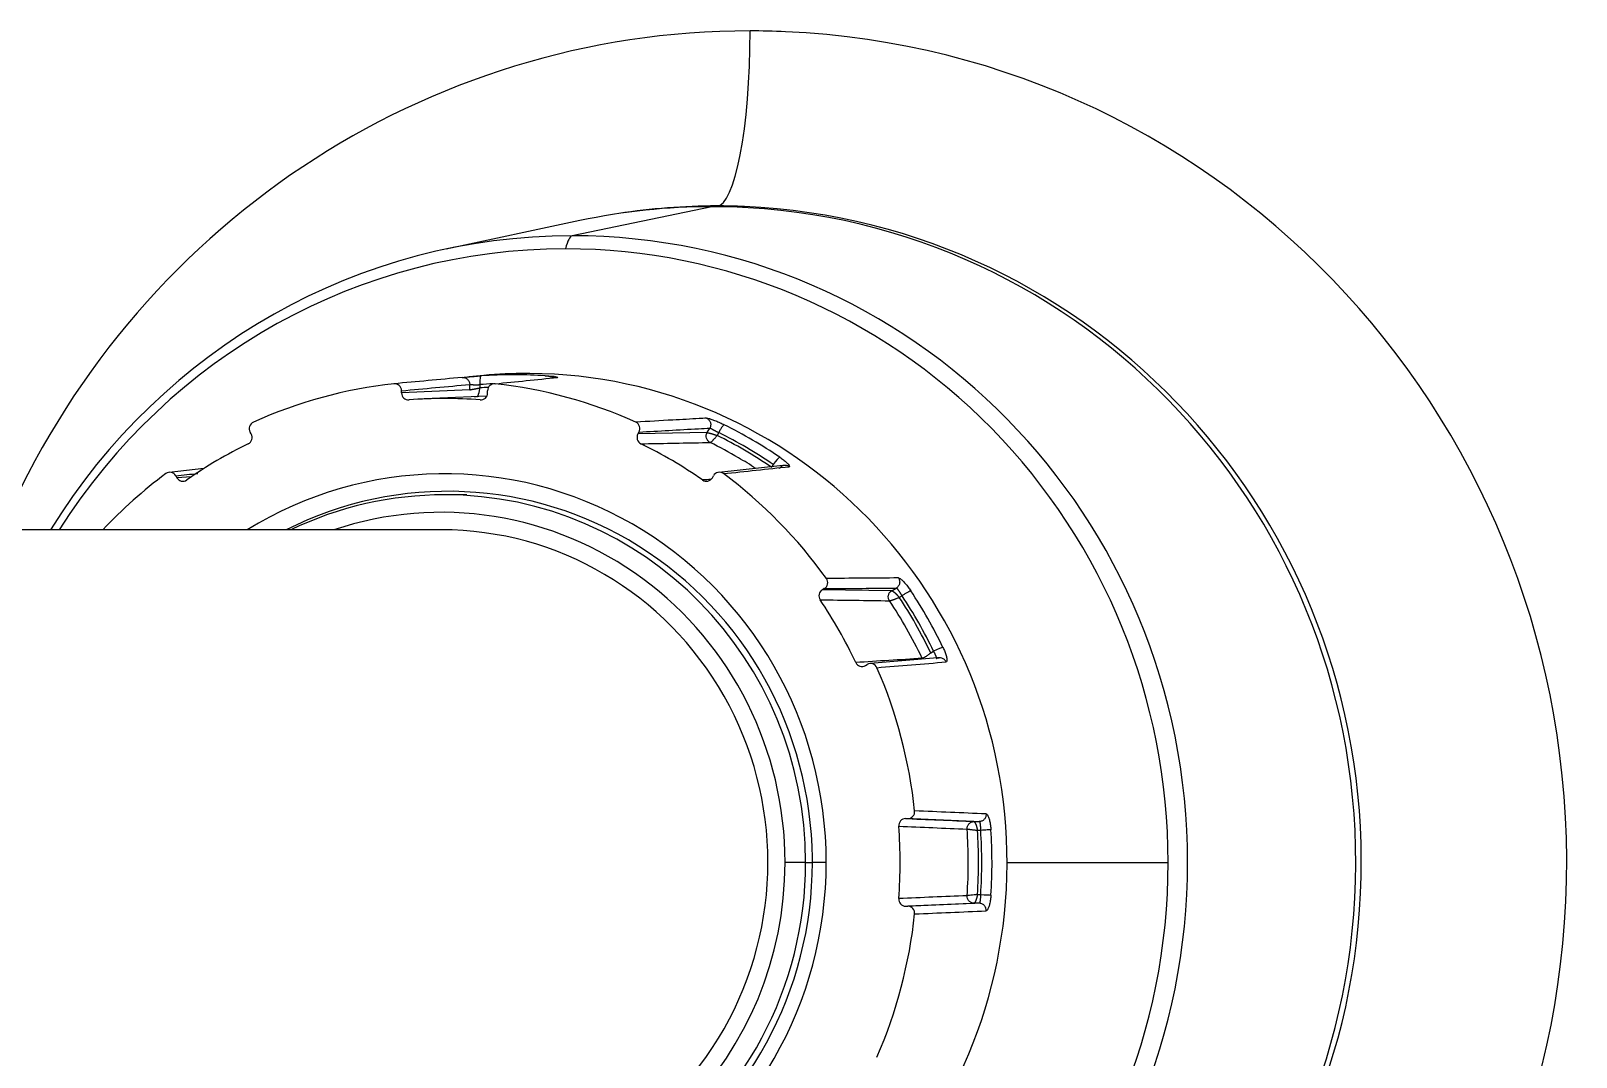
# Model space of a CAD drawing. Header units: millimetres. Extents: x -33000 to 294000, y 0 to 42408.
# Drawn here: x 20238.34 to 20282.45, y 18548.96 to 18578.28 of the extents above; entities that cross this region are included whole.
import ezdxf

# ---------------------------------------------------------------- set-up
doc = ezdxf.new("R2010")
doc.units = ezdxf.units.MM
doc.header["$LTSCALE"] = 50
doc.layers.add('arch', color=8, linetype='Continuous')

msp = doc.modelspace()

# ---------------------------------------------------------------- linework, layer by layer
at = {"layer": 'arch'}
for p, q in [((20257.779, 18573.255), (20253.792, 18572.424)), ((20257.783, 18573.256), (20257.779, 18573.255)), ((20254.014, 18572.859), (20250.194, 18572.044)), ((20251.269, 18568.435), (20250.851, 18568.396)), ((20250.868, 18568.027), (20250.868, 18568.178)), ((20251.161, 18568.174), (20251.161, 18568.08)), ((20252.5, 18568.491), (20252.106, 18568.455)), ((20252.503, 18568.491), (20252.5, 18568.491)), ((20253.02, 18568.424), (20253.015, 18568.422)), ((20253.316, 18568.375), (20253.316, 18568.375)), ((20250.868, 18568.027), (20248.924, 18567.935)), ((20248.924, 18567.935), (20248.924, 18567.998)), ((20251.357, 18567.845), (20249.567, 18567.763)), ((20251.378, 18567.935), (20251.378, 18567.998)), ((20244.632, 18566.763), (20244.601, 18566.818)), ((20255.7, 18566.818), (20255.669, 18566.764)), ((20257.648, 18566.801), (20255.669, 18566.764)), ((20257.648, 18566.801), (20257.722, 18566.932)), ((20257.98, 18566.803), (20257.934, 18566.722)), ((20259.502, 18565.829), (20259.535, 18565.888)), ((20243.276, 18565.774), (20242.285, 18565.667)), ((20242.476, 18565.568), (20242.507, 18565.514)), ((20242.921, 18565.54), (20242.507, 18565.514)), ((20257.795, 18565.513), (20257.826, 18565.568)), ((20259.806, 18565.861), (20257.976, 18565.667)), ((20259.858, 18565.866), (20259.806, 18565.861)), ((20250.785, 18565.026), (20250.151, 18565.026)), ((20250.055, 18564.026), (20190.111, 18564.026)), ((20262.917, 18562.285), (20263.046, 18562.361)), ((20260.99, 18562.345), (20260.936, 18562.313)), ((20262.917, 18562.285), (20260.936, 18562.313)), ((20263.212, 18562.143), (20263.133, 18562.096)), ((20262.163, 18560.148), (20262.217, 18560.18)), ((20264.223, 18560.366), (20262.3, 18560.206)), ((20264.031, 18560.511), (20264.111, 18560.558)), ((20264.277, 18560.37), (20264.223, 18560.366)), ((20263.313, 18555.776), (20263.375, 18555.776)), ((20265.264, 18555.691), (20263.313, 18555.776)), ((20265.264, 18555.691), (20265.413, 18555.691)), ((20265.456, 18555.441), (20265.364, 18555.441)), ((20260.458, 18554.526), (20259.872, 18554.526)), ((20260.458, 18554.526), (20260.651, 18554.526)), ((20261.047, 18554.526), (20260.642, 18554.526)), ((20266.204, 18554.526), (20270.809, 18554.526)), ((20265.364, 18553.611), (20265.456, 18553.611)), ((20263.313, 18553.276), (20265.264, 18553.361)), ((20263.313, 18553.276), (20263.375, 18553.276)), ((20265.413, 18553.361), (20263.375, 18553.276)), ((20265.413, 18553.361), (20265.264, 18553.361))]:
    msp.add_line(p, q, dxfattribs=at)
for centre, major_axis, ratio, start_param, end_param in [((20258.871, 18554.526), (0, -23.75), 0.981627, 3.141593, 4.300912), ((20257.917, 18578.276), (0, 5), 0.190808, 3.141593, 4.712389), ((20258.871, 18554.526), (0, -23.75), 0.981627, 3.098231, 3.141593), ((20258.871, 18554.526), (0, -23.75), 0.981627, 0, 3.098231), ((20257.779, 18554.526), (0, -18.729), 0.981627, 3.141593, 3.347867), ((20257.917, 18554.526), (0, 18.75), 0.981627, 0, 0.152394), ((20257.779, 18554.526), (0, -18.729), 0.981627, 0, 3.136508), ((20257.779, 18554.526), (0, -18.729), 0.981627, 3.136508, 3.141593), ((20257.917, 18554.526), (0, 18.75), 0.981627, 6.239824, 6.283185), ((20257.917, 18554.526), (0, 18.75), 0.981627, 3.141593, 6.239824), ((20253.792, 18554.526), (0, 17.898), 0.981627, 0, 1.011298), ((20253.805, 18570.776), (0, 1.649), 0.190808, 0.039784, 0.686339), ((20253.792, 18554.526), (0, 17.898), 0.981627, 3.141593, 6.283185), ((20253.605, 18554.526), (0, -17.525), 0.981627, 3.141593, 4.13949), ((20253.605, 18554.526), (0, -17.525), 0.981627, 1.570796, 3.141593), ((20250.151, 18554.526), (0, 13.75), 0.981627, 0.107214, 0.416385), ((20248.727, 18567.998), (0.001, 0.2), 0.981497, 4.716448, 6.394633), ((20252.059, 18554.526), (0, 13.679), 0.981627, 0.03891, 0.066935), ((20252.059, 18554.526), (0, -13.585), 0.981627, 3.19086, 3.20899), ((20252.106, 18554.526), (0, 13.929), 0.981627, 0, 0.066934), ((20252.5, 18554.526), (0, -13.965), 0.981627, 3.141593, 3.231536), ((20251.574, 18567.998), (-0.001, 0.2), 0.981497, 6.171745, 7.849804), ((20250.151, 18554.526), (0, 13.75), 0.981627, 5.866801, 6.175971), ((20252.106, 18554.526), (0, 13.929), 0.981627, 6.277154, 6.283185), ((20252.106, 18554.526), (0, 13.929), 0.981627, 6.21625, 6.277154), ((20252.5, 18554.526), (0, -13.965), 0.981627, 0, 3.135271), ((20252.5, 18554.526), (0, -13.965), 0.981627, 3.135271, 3.141593), ((20249.12, 18567.935), (0, 0.2), 0.981621, 1.573192, 3.221894), ((20250.151, 18554.526), (0, 13.25), 0.981627, 6.205038, 6.361332), ((20251.182, 18567.935), (0, 0.2), 0.981621, 3.061286, 4.708741), ((20244.771, 18566.918), (-0.001, 0.2), 0.981698, 0.411191, 2.08925), ((20255.53, 18566.918), (0.001, 0.2), 0.981698, 4.193816, 5.872001), ((20252.059, 18554.526), (0, 13.679), 0.981627, 5.692651, 5.826521), ((20252.106, 18554.526), (0, 13.929), 0.981627, 5.692652, 5.826521), ((20250.151, 18554.526), (0, 13.25), 0.981627, 0.445452, 0.601746), ((20244.462, 18566.664), (0, 0.2), 0.981694, 3.585842, 5.233298), ((20255.84, 18566.664), (0, 0.2), 0.981694, 1.048636, 2.697343), ((20250.151, 18554.526), (0, 13.25), 0.981627, 5.681439, 5.837734), ((20252.012, 18554.526), (0, -13.335), 0.981627, 2.61948, 2.689343), ((20252.059, 18554.526), (0, -13.585), 0.981627, 2.61948, 2.685391), ((20250.151, 18554.526), (0, -11.1), 0.981627, 1.570796, 3.685137), ((20252.012, 18554.526), (0, -13.335), 0.981627, 2.575269, 2.61948), ((20252.059, 18554.526), (0, -13.585), 0.981627, 2.550596, 2.61948), ((20259.583, 18565.888), (0.141, 0.206), 0.158493, 0.125265, 1.678608), ((20250.151, 18554.526), (0, 13.75), 0.981627, 0.630813, 0.80805), ((20242.306, 18565.468), (0, 0.2), 0.981426, 5.234829, 6.913014), ((20242.677, 18565.614), (0, 0.2), 0.981555, 2.095538, 3.74424), ((20250.246, 18554.526), (0, -10.6), 0.981627, 1.582001, 3.601199), ((20257.625, 18565.614), (0, 0.2), 0.981555, 2.53894, 4.186396), ((20257.996, 18565.468), (0, 0.2), 0.981426, 5.653362, 7.331421), ((20250.151, 18554.526), (0, 13.75), 0.981627, 5.343202, 5.652372), ((20250.151, 18554.526), (0, 10.5), 0.981627, 0, 0.440019), ((20250.055, 18554.526), (0, -10), 0.981627, 1.570796, 3.459188), ((20250.151, 18554.526), (0, 10.5), 0.981627, 4.712389, 6.283185), ((20250.055, 18554.526), (0, -9.5), 0.981627, 0, 3.141593), ((20260.892, 18562.518), (0, 0.2), 0.981829, 3.665865, 5.34405), ((20261.035, 18562.14), (0, 0.2), 0.9817, 0.522815, 2.171518), ((20250.151, 18554.526), (0, 13.25), 0.981627, 5.157841, 5.314135), ((20252.012, 18554.526), (0, -13.335), 0.981627, 2.095881, 2.165744), ((20252.059, 18554.526), (0, -13.585), 0.981627, 2.095881, 2.161792), ((20252.059, 18554.526), (0, 13.679), 0.981627, 5.169053, 5.302923), ((20252.106, 18554.526), (0, 13.929), 0.981627, 5.169053, 5.302922), ((20252.012, 18554.526), (0, -13.335), 0.981627, 2.023046, 2.095881), ((20252.059, 18554.526), (0, -13.585), 0.981627, 2.026997, 2.095881), ((20264.158, 18560.558), (0.225, 0.109), 0.084138, 0.190176, 1.74352), ((20262.065, 18560.321), (0, 0.2), 0.981561, 2.017546, 3.665002), ((20262.315, 18560.007), (0.001, 0.2), 0.981554, 5.134095, 6.812146), ((20250.151, 18554.526), (0, 13.75), 0.981627, 4.819603, 5.128774), ((20263.313, 18555.576), (0, 0.2), 0.981633, 6.281155, 7.929857), ((20263.375, 18555.976), (-0.001, 0.2), 0.981756, 3.136967, 4.815152), ((20250.151, 18554.526), (0, 13.25), 0.981627, 4.634242, 4.790536), ((20252.012, 18554.526), (0, -13.335), 0.981627, 1.572282, 1.642146), ((20252.059, 18554.526), (0, -13.585), 0.981627, 1.572282, 1.638193), ((20252.059, 18554.526), (0, 13.679), 0.981627, 4.645454, 4.779324), ((20252.106, 18554.526), (0, 13.929), 0.981627, 4.713875, 4.779323), ((20250.151, 18554.526), (0, -11.1), 0.981627, 5.739641, 7.853982), ((20250.246, 18554.526), (0, -10.6), 0.981627, 5.823582, 7.853982), ((20250.151, 18554.526), (0, 10.5), 0.981627, 2.721503, 4.712389), ((20250.055, 18554.526), (0, -10), 0.981627, 0, 1.570796), ((20253.605, 18554.526), (0, -17.525), 0.981627, 0, 1.570796), ((20250.246, 18554.526), (0, -10.6), 0.981627, 1.570796, 1.582001), ((20252.012, 18554.526), (0, -13.335), 0.981627, 1.499447, 1.572282), ((20252.059, 18554.526), (0, -13.585), 0.981627, 1.503399, 1.572282), ((20252.106, 18554.526), (0, 13.929), 0.981627, 4.645454, 4.713875), ((20265.504, 18553.611), (0.249, -0.016), 0.012762, 4.520823, 6.074166), ((20263.313, 18553.476), (0, 0.2), 0.981633, 1.494916, 3.142371), ((20263.375, 18553.076), (0.001, 0.2), 0.981756, 4.609632, 6.287691), ((20250.151, 18554.526), (0, 13.75), 0.981627, 4.296005, 4.605175)]:
    msp.add_ellipse(centre, major_axis=major_axis, ratio=ratio, start_param=start_param, end_param=end_param, dxfattribs=at)
for points, degree in [([(20250.652, 18568.377), (20250.003, 18568.317), (20249.355, 18568.257), (20248.706, 18568.197)], 3), ([(20248.924, 18567.998), (20249.572, 18568.058), (20250.22, 18568.118), (20250.868, 18568.178)], 3), ([(20250.652, 18568.377), (20250.664, 18568.378), (20250.703, 18568.382), (20250.8, 18568.392), (20250.92, 18568.403), (20251.062, 18568.415), (20251.148, 18568.421), (20251.191, 18568.424)], 3), ([(20251.595, 18568.197), (20252.187, 18568.257), (20252.779, 18568.317), (20253.371, 18568.377)], 3), ([(20253.02, 18568.424), (20253.065, 18568.421), (20253.148, 18568.414), (20253.262, 18568.402), (20253.342, 18568.392), (20253.385, 18568.382), (20253.382, 18568.378), (20253.371, 18568.377)], 3), ([(20253.275, 18568.4), (20253.224, 18568.403), (20253.168, 18568.397)], 2), ([(20253.276, 18568.373), (20253.281, 18568.374), (20253.285, 18568.376), (20253.29, 18568.378)], 3), ([(20253.313, 18568.396), (20253.304, 18568.397), (20253.296, 18568.398)], 2), ([(20250.996, 18567.839), (20251.019, 18567.832), (20251.044, 18567.83)], 2), ([(20251.066, 18567.83), (20251.078, 18567.831), (20251.09, 18567.833)], 2), ([(20257.632, 18567.214), (20257.562, 18567.21), (20257.492, 18567.206), (20257.422, 18567.202)], 3), ([(20257.632, 18567.214), (20257.645, 18567.215), (20257.684, 18567.209), (20257.775, 18567.181), (20257.888, 18567.14), (20258.018, 18567.084), (20258.096, 18567.047), (20258.135, 18567.028)], 3), ([(20256.668, 18567.16), (20256.316, 18567.141), (20255.963, 18567.121), (20255.61, 18567.101)], 3), ([(20255.7, 18566.818), (20256.268, 18566.85), (20256.836, 18566.882), (20257.404, 18566.914)], 3), ([(20257.422, 18567.202), (20257.171, 18567.188), (20256.92, 18567.174), (20256.668, 18567.16)], 3), ([(20257.404, 18566.914), (20257.51, 18566.92), (20257.616, 18566.926), (20257.722, 18566.932)], 3), ([(20255.755, 18566.483), (20256.043, 18566.489), (20256.332, 18566.494), (20256.621, 18566.5)], 3), ([(20256.621, 18566.5), (20256.698, 18566.501), (20256.775, 18566.503), (20256.852, 18566.504)], 3), ([(20256.852, 18566.504), (20257.145, 18566.51), (20257.439, 18566.515), (20257.732, 18566.521)], 3), ([(20259.719, 18566.096), (20259.756, 18566.071), (20259.825, 18566.021), (20259.916, 18565.946), (20259.977, 18565.886), (20260.006, 18565.843), (20259.999, 18565.83), (20259.987, 18565.829)], 3), ([(20242.476, 18565.568), (20242.686, 18565.591), (20242.896, 18565.614), (20243.107, 18565.636)], 3), ([(20257.754, 18565.465), (20257.674, 18565.459), (20257.594, 18565.454), (20257.514, 18565.449)], 3), ([(20258.111, 18565.63), (20258.737, 18565.696), (20259.362, 18565.763), (20259.987, 18565.829)], 3), ([(20260.99, 18562.345), (20261.629, 18562.35), (20262.269, 18562.355), (20262.908, 18562.36)], 3), ([(20263.106, 18562.651), (20262.421, 18562.646), (20261.736, 18562.641), (20261.051, 18562.636)], 3), ([(20262.908, 18562.36), (20262.954, 18562.36), (20263, 18562.361), (20263.046, 18562.361)], 3), ([(20263.106, 18562.651), (20263.119, 18562.651), (20263.153, 18562.637), (20263.222, 18562.58), (20263.302, 18562.497), (20263.389, 18562.389), (20263.439, 18562.318), (20263.463, 18562.282)], 3), ([(20260.873, 18562.027), (20261.533, 18562.018), (20262.193, 18562.009), (20262.853, 18562)], 3), ([(20264.378, 18560.668), (20264.397, 18560.627), (20264.432, 18560.548), (20264.473, 18560.43), (20264.493, 18560.337), (20264.494, 18560.272), (20264.479, 18560.253), (20264.466, 18560.252)], 3), ([(20263.786, 18560.353), (20263.153, 18560.314), (20262.521, 18560.275), (20261.888, 18560.235)], 3), ([(20262.495, 18560.088), (20263.152, 18560.143), (20263.809, 18560.197), (20264.466, 18560.252)], 3), ([(20264.193, 18560.363), (20264.24, 18560.367), (20264.274, 18560.37)], 2), ([(20263.375, 18555.776), (20264.055, 18555.748), (20264.734, 18555.719), (20265.413, 18555.691)], 3), ([(20265.608, 18555.911), (20264.929, 18555.94), (20264.25, 18555.969), (20263.571, 18555.998)], 3), ([(20265.608, 18555.911), (20265.621, 18555.911), (20265.646, 18555.892), (20265.681, 18555.821), (20265.712, 18555.718), (20265.736, 18555.587), (20265.745, 18555.502), (20265.748, 18555.458)], 3), ([(20263.118, 18555.561), (20263.768, 18555.533), (20264.418, 18555.505), (20265.068, 18555.477)], 3), ([(20265.284, 18555.686), (20265.232, 18555.692), (20265.188, 18555.676)], 2), ([(20265.45, 18555.695), (20265.442, 18555.691), (20265.428, 18555.67)], 2), ([(20265.068, 18553.576), (20264.418, 18553.548), (20263.768, 18553.52), (20263.118, 18553.492)], 3), ([(20265.748, 18553.595), (20265.745, 18553.549), (20265.736, 18553.461), (20265.711, 18553.332), (20265.681, 18553.231), (20265.646, 18553.161), (20265.621, 18553.142), (20265.608, 18553.141)], 3), ([(20263.571, 18553.055), (20264.25, 18553.084), (20264.929, 18553.112), (20265.608, 18553.141)], 3), ([(20265.189, 18553.376), (20265.232, 18553.361), (20265.284, 18553.366)], 2), ([(20265.428, 18553.382), (20265.442, 18553.361), (20265.45, 18553.358)], 2)]:
    msp.add_open_spline(points, degree=degree, dxfattribs=at)
for points, knots in [([(20250.652, 18568.377), (20250.664, 18568.379), (20250.676, 18568.379), (20250.702, 18568.376), (20250.716, 18568.374), (20250.742, 18568.365), (20250.755, 18568.36), (20250.78, 18568.345), (20250.792, 18568.337), (20250.814, 18568.317), (20250.823, 18568.306), (20250.84, 18568.282), (20250.847, 18568.269), (20250.858, 18568.243), (20250.862, 18568.23), (20250.867, 18568.204), (20250.868, 18568.191), (20250.868, 18568.178)], [0, 0, 0, 0, 0.125, 0.125, 0.25, 0.25, 0.375, 0.375, 0.5, 0.5, 0.625, 0.625, 0.75, 0.75, 0.875, 0.875, 1, 1, 1, 1]), ([(20250.868, 18568.178), (20250.868, 18568.178), (20250.87, 18568.179), (20250.875, 18568.179), (20250.886, 18568.178), (20250.899, 18568.177), (20250.914, 18568.175), (20250.932, 18568.174), (20250.951, 18568.173), (20250.971, 18568.171), (20250.992, 18568.17), (20251.014, 18568.17), (20251.036, 18568.169), (20251.059, 18568.169), (20251.082, 18568.169), (20251.104, 18568.17), (20251.126, 18568.171), (20251.145, 18568.172), (20251.156, 18568.174), (20251.161, 18568.174)], [0, 0, 0, 0, 0.003889, 0.072447, 0.141913, 0.211284, 0.279228, 0.345196, 0.409984, 0.474255, 0.538026, 0.601246, 0.66391, 0.726009, 0.787286, 0.847226, 0.905434, 0.961756, 1, 1, 1, 1]), ([(20251.191, 18568.424), (20251.185, 18568.423), (20251.179, 18568.416), (20251.17, 18568.391), (20251.166, 18568.372), (20251.16, 18568.326), (20251.159, 18568.299), (20251.158, 18568.239), (20251.159, 18568.207), (20251.161, 18568.174)], [0, 0, 0, 0, 0.25, 0.25, 0.5, 0.5, 0.75, 0.75, 1, 1, 1, 1]), ([(20253.275, 18568.393), (20253.261, 18568.395), (20253.23, 18568.4), (20253.168, 18568.408), (20253.095, 18568.415), (20253.04, 18568.42), (20253.011, 18568.422)], [0, 0, 0, 0, 0.24566, 0.494405, 0.746149, 1, 1, 1, 1]), ([(20253.215, 18568.37), (20253.232, 18568.371), (20253.262, 18568.372), (20253.295, 18568.373), (20253.308, 18568.374), (20253.312, 18568.374)], [0, 0, 0, 0, 0.319581, 0.652471, 1, 1, 1, 1]), ([(20250.868, 18568.027), (20250.869, 18568.027), (20250.87, 18568.027), (20250.871, 18568.027), (20250.873, 18568.027), (20250.876, 18568.027), (20250.878, 18568.028), (20250.881, 18568.028), (20250.884, 18568.028), (20250.888, 18568.029), (20250.891, 18568.029), (20250.895, 18568.03), (20250.9, 18568.031), (20250.904, 18568.031), (20250.909, 18568.032), (20250.915, 18568.033), (20250.92, 18568.034), (20250.926, 18568.035), (20250.932, 18568.036), (20250.939, 18568.037), (20250.946, 18568.039), (20250.953, 18568.04), (20250.961, 18568.041), (20250.969, 18568.043), (20250.977, 18568.044), (20250.986, 18568.046), (20250.995, 18568.047), (20251.005, 18568.049), (20251.014, 18568.051), (20251.024, 18568.053), (20251.034, 18568.055), (20251.045, 18568.057), (20251.056, 18568.059), (20251.067, 18568.061), (20251.078, 18568.063), (20251.089, 18568.065), (20251.101, 18568.068), (20251.113, 18568.07), (20251.125, 18568.073), (20251.137, 18568.075), (20251.149, 18568.078), (20251.157, 18568.08), (20251.161, 18568.08)], [0, 0, 0, 0, 0.018315, 0.036959, 0.055935, 0.075243, 0.094885, 0.114862, 0.135176, 0.155828, 0.176818, 0.198149, 0.21982, 0.241833, 0.26419, 0.28689, 0.309935, 0.333326, 0.357062, 0.381146, 0.405578, 0.430358, 0.455488, 0.480967, 0.506797, 0.532977, 0.559509, 0.586394, 0.61363, 0.64122, 0.669164, 0.697462, 0.726114, 0.755121, 0.784483, 0.814201, 0.844275, 0.874706, 0.905493, 0.936638, 0.96814, 1, 1, 1, 1]), ([(20251.078, 18567.827), (20251.081, 18567.827), (20251.085, 18567.829), (20251.092, 18567.835), (20251.098, 18567.845), (20251.105, 18567.858), (20251.113, 18567.875), (20251.12, 18567.895), (20251.127, 18567.917), (20251.134, 18567.942), (20251.141, 18567.97), (20251.148, 18568.002), (20251.155, 18568.04), (20251.159, 18568.066), (20251.161, 18568.08)], [0, 0, 0, 0, 0.081917, 0.160746, 0.237006, 0.313291, 0.390773, 0.468844, 0.546821, 0.624483, 0.705096, 0.79338, 0.89167, 1, 1, 1, 1]), ([(20257.632, 18567.214), (20257.643, 18567.209), (20257.654, 18567.203), (20257.675, 18567.187), (20257.686, 18567.178), (20257.705, 18567.158), (20257.713, 18567.146), (20257.728, 18567.121), (20257.734, 18567.107), (20257.743, 18567.079), (20257.746, 18567.065), (20257.748, 18567.035), (20257.748, 18567.021), (20257.745, 18566.993), (20257.742, 18566.979), (20257.733, 18566.954), (20257.728, 18566.942), (20257.722, 18566.932)], [0, 0, 0, 0, 0.125, 0.125, 0.25, 0.25, 0.375, 0.375, 0.5, 0.5, 0.625, 0.625, 0.75, 0.75, 0.875, 0.875, 1, 1, 1, 1]), ([(20257.732, 18566.521), (20257.708, 18566.533), (20257.686, 18566.55), (20257.651, 18566.591), (20257.638, 18566.616), (20257.622, 18566.668), (20257.62, 18566.696), (20257.626, 18566.75), (20257.634, 18566.777), (20257.648, 18566.801)], [0, 0, 0, 0, 0.25, 0.25, 0.5, 0.5, 0.75, 0.75, 1, 1, 1, 1]), ([(20257.648, 18566.801), (20257.648, 18566.801), (20257.649, 18566.8), (20257.651, 18566.8), (20257.653, 18566.8), (20257.655, 18566.8), (20257.658, 18566.8), (20257.661, 18566.799), (20257.664, 18566.799), (20257.667, 18566.798), (20257.671, 18566.798), (20257.675, 18566.797), (20257.679, 18566.796), (20257.684, 18566.795), (20257.688, 18566.794), (20257.694, 18566.793), (20257.699, 18566.792), (20257.705, 18566.79), (20257.711, 18566.789), (20257.718, 18566.787), (20257.725, 18566.785), (20257.732, 18566.784), (20257.739, 18566.782), (20257.747, 18566.779), (20257.755, 18566.777), (20257.764, 18566.775), (20257.773, 18566.772), (20257.782, 18566.77), (20257.791, 18566.767), (20257.801, 18566.764), (20257.811, 18566.761), (20257.821, 18566.758), (20257.832, 18566.755), (20257.842, 18566.751), (20257.853, 18566.748), (20257.864, 18566.744), (20257.876, 18566.741), (20257.887, 18566.737), (20257.899, 18566.733), (20257.91, 18566.73), (20257.922, 18566.726), (20257.93, 18566.723), (20257.934, 18566.722)], [0, 0, 0, 0, 0.018315, 0.036959, 0.055935, 0.075243, 0.094885, 0.114862, 0.135176, 0.155828, 0.176818, 0.198149, 0.21982, 0.241833, 0.26419, 0.28689, 0.309935, 0.333326, 0.357062, 0.381146, 0.405578, 0.430358, 0.455488, 0.480967, 0.506797, 0.532977, 0.559509, 0.586394, 0.61363, 0.64122, 0.669164, 0.697461, 0.726114, 0.755121, 0.784483, 0.814201, 0.844275, 0.874706, 0.905493, 0.936638, 0.96814, 1, 1, 1, 1]), ([(20257.722, 18566.932), (20257.722, 18566.932), (20257.724, 18566.932), (20257.729, 18566.931), (20257.739, 18566.928), (20257.75, 18566.923), (20257.764, 18566.916), (20257.778, 18566.908), (20257.795, 18566.9), (20257.812, 18566.89), (20257.83, 18566.88), (20257.849, 18566.87), (20257.869, 18566.859), (20257.888, 18566.848), (20257.908, 18566.838), (20257.928, 18566.828), (20257.948, 18566.818), (20257.965, 18566.81), (20257.976, 18566.805), (20257.98, 18566.803)], [0, 0, 0, 0, 0.003897, 0.072454, 0.141919, 0.21129, 0.279233, 0.345201, 0.409988, 0.47426, 0.53803, 0.601249, 0.663913, 0.726012, 0.787288, 0.847227, 0.905435, 0.961756, 1, 1, 1, 1]), ([(20258.135, 18567.028), (20258.129, 18567.027), (20258.119, 18567.021), (20258.097, 18566.998), (20258.084, 18566.981), (20258.055, 18566.94), (20258.04, 18566.915), (20258.009, 18566.861), (20257.994, 18566.832), (20257.98, 18566.803)], [0, 0, 0, 0, 0.25, 0.25, 0.5, 0.5, 0.75, 0.75, 1, 1, 1, 1]), ([(20257.732, 18566.521), (20257.734, 18566.521), (20257.739, 18566.522), (20257.749, 18566.527), (20257.76, 18566.535), (20257.774, 18566.545), (20257.789, 18566.559), (20257.805, 18566.574), (20257.823, 18566.592), (20257.841, 18566.612), (20257.861, 18566.634), (20257.884, 18566.66), (20257.908, 18566.69), (20257.925, 18566.711), (20257.934, 18566.722)], [0, 0, 0, 0, 0.081917, 0.160746, 0.237006, 0.313291, 0.390773, 0.468844, 0.546821, 0.624483, 0.705096, 0.79338, 0.89167, 1, 1, 1, 1]), ([(20259.987, 18565.829), (20259.965, 18565.845), (20259.939, 18565.857), (20259.886, 18565.868), (20259.858, 18565.868), (20259.804, 18565.857), (20259.779, 18565.845), (20259.735, 18565.812), (20259.716, 18565.791), (20259.703, 18565.767)], [0, 0, 0, 0, 0.25, 0.25, 0.5, 0.5, 0.75, 0.75, 1, 1, 1, 1]), ([(20263.106, 18562.651), (20263.114, 18562.641), (20263.12, 18562.63), (20263.131, 18562.606), (20263.135, 18562.593), (20263.142, 18562.565), (20263.143, 18562.551), (20263.144, 18562.522), (20263.142, 18562.507), (20263.136, 18562.478), (20263.131, 18562.464), (20263.12, 18562.437), (20263.112, 18562.425), (20263.096, 18562.402), (20263.086, 18562.392), (20263.067, 18562.375), (20263.056, 18562.367), (20263.046, 18562.361)], [0, 0, 0, 0, 0.125, 0.125, 0.25, 0.25, 0.375, 0.375, 0.5, 0.5, 0.625, 0.625, 0.75, 0.75, 0.875, 0.875, 1, 1, 1, 1]), ([(20263.046, 18562.361), (20263.046, 18562.361), (20263.048, 18562.361), (20263.053, 18562.36), (20263.06, 18562.355), (20263.068, 18562.347), (20263.077, 18562.337), (20263.087, 18562.325), (20263.097, 18562.311), (20263.108, 18562.296), (20263.119, 18562.28), (20263.131, 18562.263), (20263.143, 18562.245), (20263.155, 18562.226), (20263.167, 18562.208), (20263.179, 18562.189), (20263.192, 18562.171), (20263.203, 18562.156), (20263.21, 18562.146), (20263.212, 18562.143)], [0, 0, 0, 0, 0.003888, 0.072446, 0.141912, 0.211283, 0.279227, 0.345195, 0.409983, 0.474255, 0.538026, 0.601246, 0.66391, 0.726009, 0.787286, 0.847226, 0.905434, 0.961755, 1, 1, 1, 1]), ([(20262.853, 18562), (20262.838, 18562.023), (20262.827, 18562.049), (20262.817, 18562.102), (20262.818, 18562.13), (20262.83, 18562.184), (20262.841, 18562.209), (20262.873, 18562.253), (20262.894, 18562.272), (20262.917, 18562.285)], [0, 0, 0, 0, 0.25, 0.25, 0.5, 0.5, 0.75, 0.75, 1, 1, 1, 1]), ([(20262.853, 18562), (20262.855, 18562), (20262.86, 18562.001), (20262.872, 18562.003), (20262.887, 18562.007), (20262.904, 18562.012), (20262.924, 18562.018), (20262.946, 18562.026), (20262.971, 18562.034), (20262.997, 18562.043), (20263.026, 18562.054), (20263.058, 18562.066), (20263.094, 18562.08), (20263.12, 18562.09), (20263.133, 18562.096)], [0, 0, 0, 0, 0.081917, 0.160746, 0.237006, 0.313291, 0.390773, 0.468844, 0.546821, 0.624483, 0.705096, 0.79338, 0.89167, 1, 1, 1, 1]), ([(20262.917, 18562.285), (20262.917, 18562.285), (20262.918, 18562.285), (20262.92, 18562.285), (20262.922, 18562.284), (20262.924, 18562.284), (20262.926, 18562.283), (20262.929, 18562.282), (20262.931, 18562.281), (20262.934, 18562.279), (20262.937, 18562.278), (20262.941, 18562.276), (20262.944, 18562.274), (20262.948, 18562.271), (20262.952, 18562.269), (20262.956, 18562.266), (20262.96, 18562.263), (20262.965, 18562.259), (20262.97, 18562.256), (20262.975, 18562.252), (20262.98, 18562.247), (20262.986, 18562.243), (20262.991, 18562.238), (20262.997, 18562.233), (20263.003, 18562.228), (20263.01, 18562.222), (20263.016, 18562.216), (20263.023, 18562.21), (20263.03, 18562.203), (20263.037, 18562.196), (20263.044, 18562.189), (20263.052, 18562.182), (20263.059, 18562.174), (20263.067, 18562.166), (20263.075, 18562.158), (20263.083, 18562.149), (20263.091, 18562.141), (20263.099, 18562.132), (20263.108, 18562.123), (20263.116, 18562.114), (20263.124, 18562.105), (20263.13, 18562.099), (20263.133, 18562.096)], [0, 0, 0, 0, 0.018315, 0.036959, 0.055935, 0.075243, 0.094885, 0.114862, 0.135176, 0.155828, 0.176818, 0.198148, 0.21982, 0.241833, 0.26419, 0.28689, 0.309935, 0.333326, 0.357062, 0.381146, 0.405578, 0.430358, 0.455488, 0.480967, 0.506797, 0.532977, 0.559509, 0.586394, 0.61363, 0.64122, 0.669164, 0.697461, 0.726114, 0.755121, 0.784483, 0.814201, 0.844275, 0.874706, 0.905493, 0.936638, 0.96814, 1, 1, 1, 1]), ([(20263.463, 18562.282), (20263.456, 18562.281), (20263.445, 18562.278), (20263.412, 18562.263), (20263.392, 18562.253), (20263.346, 18562.227), (20263.32, 18562.212), (20263.266, 18562.179), (20263.239, 18562.161), (20263.212, 18562.143)], [0, 0, 0, 0, 0.25, 0.25, 0.5, 0.5, 0.75, 0.75, 1, 1, 1, 1]), ([(20264.031, 18560.511), (20264.018, 18560.501), (20264.005, 18560.491), (20263.979, 18560.471), (20263.966, 18560.461), (20263.927, 18560.433), (20263.902, 18560.415), (20263.856, 18560.386), (20263.836, 18560.374), (20263.804, 18560.358), (20263.792, 18560.354), (20263.786, 18560.353)], [0, 0, 0, 0, 0.125, 0.125, 0.25, 0.25, 0.5, 0.5, 0.75, 0.75, 1, 1, 1, 1]), ([(20264.111, 18560.558), (20264.112, 18560.554), (20264.117, 18560.543), (20264.124, 18560.526), (20264.133, 18560.507), (20264.142, 18560.488), (20264.151, 18560.469), (20264.16, 18560.451), (20264.168, 18560.433), (20264.175, 18560.417), (20264.182, 18560.401), (20264.187, 18560.387), (20264.192, 18560.375), (20264.195, 18560.364), (20264.197, 18560.356), (20264.197, 18560.349), (20264.195, 18560.345), (20264.191, 18560.344), (20264.189, 18560.343), (20264.189, 18560.343)], [0, 0, 0, 0, 0.03822, 0.094532, 0.152731, 0.212674, 0.273948, 0.336009, 0.398633, 0.461844, 0.525673, 0.590103, 0.654952, 0.720869, 0.788754, 0.858104, 0.927564, 0.996119, 1, 1, 1, 1]), ([(20264.466, 18560.252), (20264.455, 18560.278), (20264.438, 18560.301), (20264.398, 18560.338), (20264.373, 18560.352), (20264.321, 18560.369), (20264.294, 18560.372), (20264.239, 18560.366), (20264.213, 18560.357), (20264.189, 18560.343)], [0, 0, 0, 0, 0.25, 0.25, 0.5, 0.5, 0.75, 0.75, 1, 1, 1, 1]), ([(20265.608, 18555.911), (20265.609, 18555.899), (20265.609, 18555.886), (20265.607, 18555.86), (20265.604, 18555.846), (20265.596, 18555.819), (20265.591, 18555.806), (20265.576, 18555.78), (20265.568, 18555.768), (20265.548, 18555.746), (20265.538, 18555.736), (20265.514, 18555.719), (20265.502, 18555.712), (20265.476, 18555.701), (20265.463, 18555.697), (20265.438, 18555.692), (20265.425, 18555.691), (20265.413, 18555.691)], [0, 0, 0, 0, 0.125, 0.125, 0.25, 0.25, 0.375, 0.375, 0.5, 0.5, 0.625, 0.625, 0.75, 0.75, 0.875, 0.875, 1, 1, 1, 1]), ([(20265.068, 18555.477), (20265.067, 18555.504), (20265.07, 18555.532), (20265.088, 18555.583), (20265.102, 18555.607), (20265.139, 18555.647), (20265.161, 18555.664), (20265.211, 18555.685), (20265.237, 18555.691), (20265.264, 18555.691)], [0, 0, 0, 0, 0.25, 0.25, 0.5, 0.5, 0.75, 0.75, 1, 1, 1, 1]), ([(20265.068, 18555.477), (20265.071, 18555.477), (20265.076, 18555.477), (20265.088, 18555.476), (20265.104, 18555.474), (20265.122, 18555.473), (20265.143, 18555.47), (20265.167, 18555.467), (20265.193, 18555.464), (20265.22, 18555.461), (20265.251, 18555.457), (20265.285, 18555.452), (20265.324, 18555.447), (20265.35, 18555.443), (20265.364, 18555.441)], [0, 0, 0, 0, 0.081917, 0.160746, 0.237006, 0.313291, 0.390773, 0.468844, 0.546821, 0.624483, 0.705096, 0.79338, 0.89167, 1, 1, 1, 1]), ([(20265.264, 18555.691), (20265.265, 18555.691), (20265.266, 18555.691), (20265.267, 18555.691), (20265.269, 18555.69), (20265.27, 18555.689), (20265.272, 18555.688), (20265.274, 18555.687), (20265.276, 18555.685), (20265.278, 18555.683), (20265.28, 18555.681), (20265.282, 18555.678), (20265.284, 18555.675), (20265.286, 18555.672), (20265.289, 18555.669), (20265.291, 18555.665), (20265.294, 18555.661), (20265.296, 18555.656), (20265.299, 18555.651), (20265.301, 18555.646), (20265.304, 18555.641), (20265.307, 18555.635), (20265.31, 18555.628), (20265.312, 18555.621), (20265.315, 18555.614), (20265.318, 18555.607), (20265.321, 18555.599), (20265.324, 18555.591), (20265.327, 18555.582), (20265.33, 18555.573), (20265.333, 18555.564), (20265.336, 18555.554), (20265.339, 18555.544), (20265.342, 18555.534), (20265.345, 18555.523), (20265.347, 18555.512), (20265.35, 18555.501), (20265.353, 18555.489), (20265.356, 18555.477), (20265.359, 18555.465), (20265.361, 18555.453), (20265.363, 18555.445), (20265.364, 18555.441)], [0, 0, 0, 0, 0.018315, 0.036959, 0.055935, 0.075243, 0.094885, 0.114862, 0.135176, 0.155828, 0.176818, 0.198149, 0.21982, 0.241833, 0.26419, 0.28689, 0.309935, 0.333326, 0.357062, 0.381146, 0.405578, 0.430358, 0.455488, 0.480967, 0.506797, 0.532977, 0.559509, 0.586394, 0.61363, 0.64122, 0.669164, 0.697461, 0.726114, 0.755121, 0.784483, 0.814201, 0.844275, 0.874706, 0.905493, 0.936638, 0.96814, 1, 1, 1, 1]), ([(20265.413, 18555.691), (20265.413, 18555.691), (20265.415, 18555.691), (20265.419, 18555.69), (20265.424, 18555.684), (20265.428, 18555.676), (20265.431, 18555.665), (20265.434, 18555.652), (20265.437, 18555.637), (20265.439, 18555.62), (20265.441, 18555.602), (20265.443, 18555.583), (20265.445, 18555.562), (20265.447, 18555.541), (20265.449, 18555.519), (20265.451, 18555.498), (20265.452, 18555.476), (20265.454, 18555.457), (20265.456, 18555.446), (20265.456, 18555.441)], [0, 0, 0, 0, 0.003888, 0.072447, 0.141912, 0.211283, 0.279227, 0.345196, 0.409983, 0.474255, 0.538026, 0.601246, 0.66391, 0.726009, 0.787286, 0.847226, 0.905434, 0.961756, 1, 1, 1, 1]), ([(20265.748, 18555.458), (20265.741, 18555.458), (20265.728, 18555.457), (20265.692, 18555.456), (20265.669, 18555.454), (20265.615, 18555.451), (20265.584, 18555.449), (20265.521, 18555.445), (20265.488, 18555.443), (20265.456, 18555.441)], [0, 0, 0, 0, 0.25, 0.25, 0.5, 0.5, 0.75, 0.75, 1, 1, 1, 1]), ([(20265.264, 18553.361), (20265.237, 18553.361), (20265.211, 18553.367), (20265.161, 18553.389), (20265.139, 18553.405), (20265.102, 18553.445), (20265.088, 18553.469), (20265.07, 18553.521), (20265.067, 18553.548), (20265.068, 18553.576)], [0, 0, 0, 0, 0.25, 0.25, 0.5, 0.5, 0.75, 0.75, 1, 1, 1, 1]), ([(20265.364, 18553.611), (20265.348, 18553.609), (20265.332, 18553.607), (20265.3, 18553.602), (20265.283, 18553.6), (20265.235, 18553.593), (20265.205, 18553.589), (20265.15, 18553.583), (20265.126, 18553.58), (20265.088, 18553.577), (20265.075, 18553.576), (20265.068, 18553.576)], [0, 0, 0, 0, 0.125, 0.125, 0.25, 0.25, 0.5, 0.5, 0.75, 0.75, 1, 1, 1, 1]), ([(20265.364, 18553.611), (20265.364, 18553.609), (20265.363, 18553.604), (20265.361, 18553.597), (20265.359, 18553.589), (20265.358, 18553.582), (20265.356, 18553.575), (20265.354, 18553.568), (20265.353, 18553.561), (20265.351, 18553.554), (20265.349, 18553.547), (20265.347, 18553.54), (20265.346, 18553.534), (20265.344, 18553.527), (20265.342, 18553.521), (20265.34, 18553.514), (20265.339, 18553.508), (20265.337, 18553.502), (20265.335, 18553.496), (20265.333, 18553.49), (20265.332, 18553.485), (20265.33, 18553.479), (20265.328, 18553.474), (20265.326, 18553.468), (20265.324, 18553.463), (20265.323, 18553.458), (20265.321, 18553.453), (20265.319, 18553.448), (20265.318, 18553.444), (20265.316, 18553.439), (20265.314, 18553.435), (20265.312, 18553.43), (20265.311, 18553.426), (20265.309, 18553.422), (20265.307, 18553.419), (20265.306, 18553.415), (20265.304, 18553.411), (20265.302, 18553.408), (20265.301, 18553.405), (20265.299, 18553.401), (20265.298, 18553.398), (20265.296, 18553.395), (20265.294, 18553.393), (20265.293, 18553.39), (20265.291, 18553.388), (20265.29, 18553.385), (20265.289, 18553.383), (20265.287, 18553.381), (20265.286, 18553.379), (20265.284, 18553.377), (20265.283, 18553.375), (20265.282, 18553.374), (20265.28, 18553.372), (20265.279, 18553.371), (20265.278, 18553.369), (20265.277, 18553.368), (20265.275, 18553.367), (20265.274, 18553.366), (20265.273, 18553.365), (20265.272, 18553.364), (20265.271, 18553.364), (20265.27, 18553.363), (20265.269, 18553.362), (20265.268, 18553.362), (20265.267, 18553.362), (20265.266, 18553.361), (20265.265, 18553.361), (20265.265, 18553.361), (20265.264, 18553.361)], [0, 0, 0, 0, 0.019175, 0.038224, 0.057147, 0.075944, 0.094615, 0.113161, 0.131581, 0.149875, 0.168044, 0.186087, 0.204005, 0.221798, 0.239465, 0.257008, 0.274425, 0.291718, 0.308886, 0.325929, 0.342848, 0.359642, 0.376311, 0.392857, 0.409278, 0.425575, 0.441748, 0.457798, 0.473723, 0.489525, 0.505204, 0.520759, 0.536191, 0.5515, 0.566686, 0.581749, 0.59669, 0.611508, 0.626204, 0.640777, 0.655229, 0.669558, 0.683766, 0.697852, 0.711817, 0.725661, 0.739384, 0.752986, 0.766467, 0.779828, 0.793069, 0.806189, 0.81919, 0.832072, 0.844834, 0.857477, 0.870001, 0.882406, 0.894694, 0.906863, 0.918914, 0.930848, 0.942664, 0.954364, 0.965947, 0.977414, 0.988765, 1, 1, 1, 1]), ([(20265.456, 18553.611), (20265.456, 18553.607), (20265.454, 18553.595), (20265.452, 18553.576), (20265.451, 18553.555), (20265.449, 18553.533), (20265.447, 18553.511), (20265.445, 18553.49), (20265.443, 18553.47), (20265.441, 18553.45), (20265.439, 18553.432), (20265.437, 18553.415), (20265.434, 18553.4), (20265.431, 18553.387), (20265.428, 18553.376), (20265.424, 18553.368), (20265.419, 18553.363), (20265.415, 18553.361), (20265.413, 18553.361), (20265.413, 18553.361)], [0, 0, 0, 0, 0.03824, 0.094561, 0.15277, 0.21271, 0.273987, 0.336086, 0.398752, 0.461972, 0.525741, 0.590011, 0.654799, 0.720764, 0.788702, 0.858076, 0.927544, 0.996102, 1, 1, 1, 1]), ([(20265.608, 18553.141), (20265.611, 18553.169), (20265.608, 18553.197), (20265.591, 18553.25), (20265.577, 18553.275), (20265.54, 18553.316), (20265.517, 18553.333), (20265.467, 18553.355), (20265.44, 18553.361), (20265.413, 18553.361)], [0, 0, 0, 0, 0.25, 0.25, 0.5, 0.5, 0.75, 0.75, 1, 1, 1, 1])]:
    msp.add_open_spline(points, degree=3, knots=knots, dxfattribs=at)

doc.saveas('drawing.dxf')
